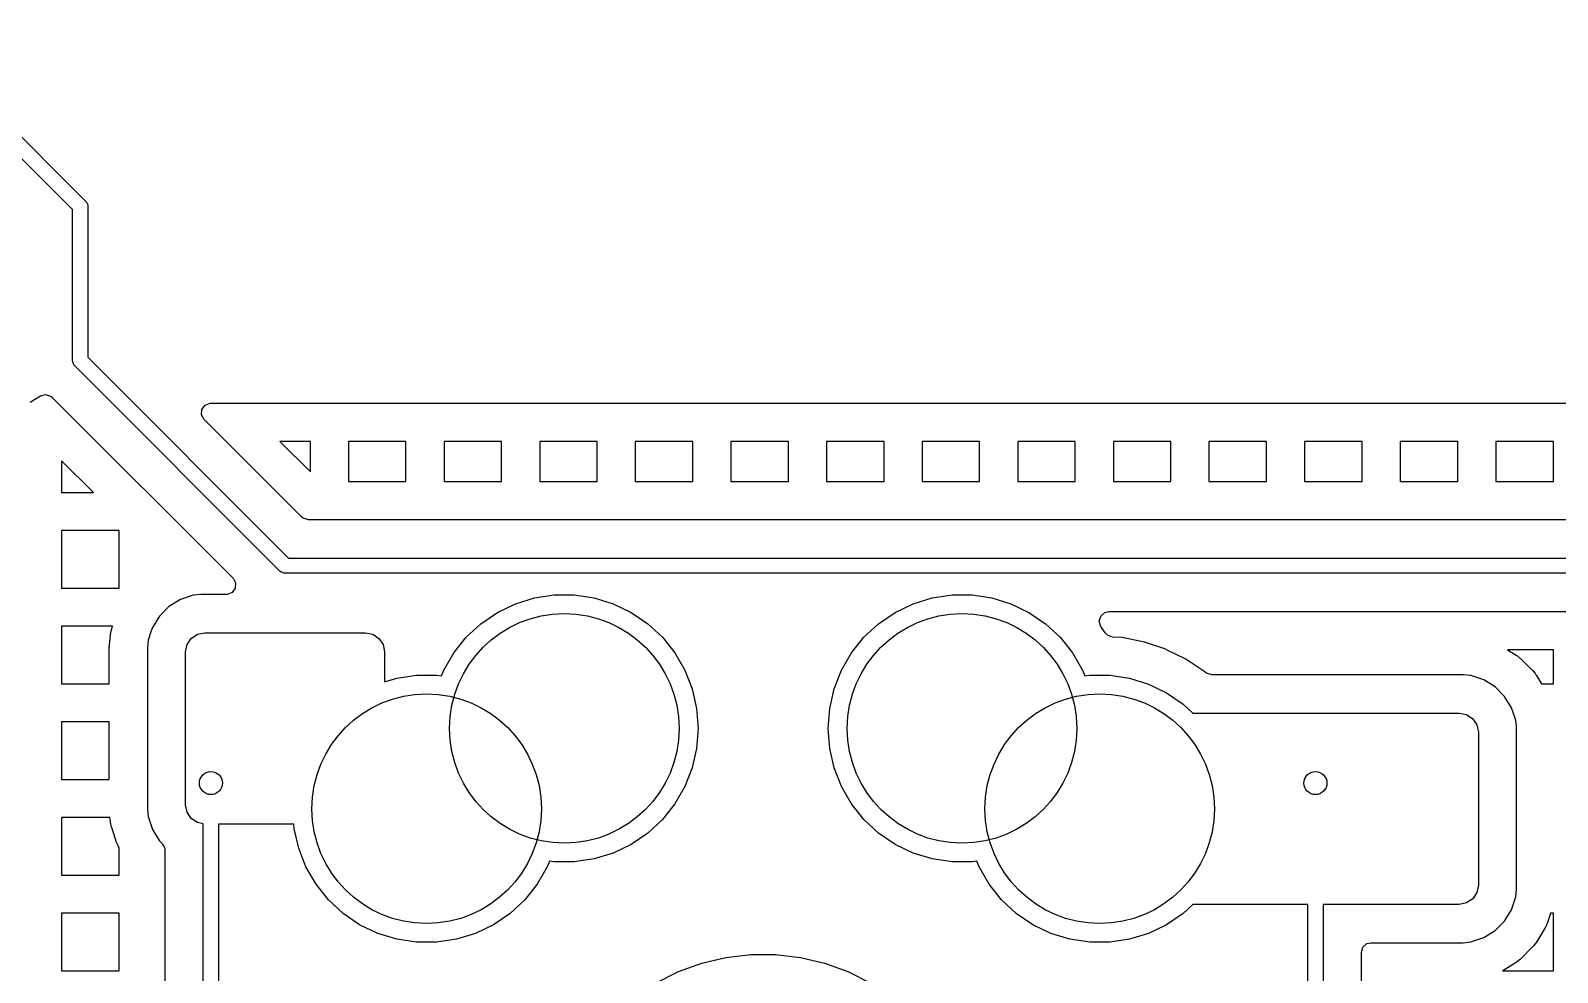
# Model space of a CAD drawing. Extents: x 2.49 to 8.57, y -5.87 to -1.87.
# Drawn here: x 5.728 to 6.514, y -2.354 to -1.869 of the extents above; entities that cross this region are included whole.
import ezdxf

# ---------------------------------------------------------------- set-up
doc = ezdxf.new("R2010")
doc.units = 0
doc.header["$MEASUREMENT"] = 0
doc.layers.add('BLACK', color=7, linetype='CONTINUOUS')

msp = doc.modelspace()

# ---------------------------------------------------------------- linework, layer by layer
at = {"layer": 'BLACK', "linetype": 'CONTINUOUS'}
for p, q in [((5.66906, -1.86898), (5.75679, -1.95671)), ((5.75007, -1.96113), (5.66465, -1.8757)), ((5.75679, -1.95671), (5.75728, -1.95731)), ((5.75007, -2.03873), (5.75007, -1.96113)), ((5.75728, -1.95731), (5.75787, -1.95873)), ((5.75787, -1.95873), (5.75794, -1.9595)), ((5.75794, -1.9595), (5.75794, -2.0371)), ((5.75014, -2.0395), (5.75007, -2.03873)), ((5.75073, -2.04092), (5.75014, -2.0395)), ((5.75122, -2.04151), (5.75073, -2.04092)), ((5.85682, -2.14711), (5.75122, -2.04151)), ((5.75794, -2.0371), (5.86124, -2.14039)), ((5.72832, -2.06014), (5.73349, -2.05696)), ((5.73349, -2.05696), (5.73614, -2.05623)), ((5.73614, -2.05623), (5.73877, -2.05705)), ((5.73877, -2.05705), (5.7395, -2.05766)), ((5.7395, -2.05766), (5.73977, -2.05793)), ((5.73977, -2.05793), (5.73977, -2.05793)), ((5.73977, -2.05793), (5.83266, -2.15081)), ((5.81649, -2.06668), (5.81668, -2.06394)), ((5.81781, -2.0691), (5.81649, -2.06668)), ((5.81668, -2.06394), (5.81833, -2.06174)), ((5.81833, -2.06174), (5.82091, -2.06077)), ((5.82091, -2.06077), (5.82126, -2.06076)), ((5.82126, -2.06076), (8.55012, -2.06076)), ((5.82908, -2.08037), (5.81781, -2.0691)), ((5.84979, -2.10108), (5.82908, -2.08037)), ((5.87245, -2.08037), (5.85681, -2.08037)), ((5.85681, -2.08037), (5.87245, -2.09601)), ((5.87245, -2.09601), (5.87245, -2.08037)), ((5.92166, -2.08037), (5.89205, -2.08037)), ((5.89205, -2.08037), (5.89205, -2.10108)), ((5.92166, -2.10108), (5.92166, -2.08037)), ((5.97087, -2.08037), (5.94127, -2.08037)), ((5.94127, -2.08037), (5.94127, -2.10108)), ((5.97087, -2.10108), (5.97087, -2.08037)), ((6.02008, -2.08037), (5.99048, -2.08037)), ((5.99048, -2.08037), (5.99048, -2.10108)), ((6.02008, -2.10108), (6.02008, -2.08037)), ((6.0693, -2.08037), (6.03969, -2.08037)), ((6.03969, -2.08037), (6.03969, -2.10108)), ((6.0693, -2.10108), (6.0693, -2.08037)), ((6.11851, -2.08037), (6.0889, -2.08037)), ((6.0889, -2.08037), (6.0889, -2.10108)), ((6.11851, -2.10108), (6.11851, -2.08037)), ((6.16772, -2.08037), (6.13812, -2.08037)), ((6.13812, -2.08037), (6.13812, -2.10108)), ((6.16772, -2.10108), (6.16772, -2.08037)), ((6.21694, -2.08037), (6.18733, -2.08037)), ((6.18733, -2.08037), (6.18733, -2.10108)), ((6.21694, -2.10108), (6.21694, -2.08037)), ((6.26615, -2.08037), (6.23654, -2.08037)), ((6.23654, -2.08037), (6.23654, -2.10108)), ((6.26615, -2.10108), (6.26615, -2.08037)), ((6.31536, -2.08037), (6.28575, -2.08037)), ((6.28575, -2.08037), (6.28575, -2.10108)), ((6.31536, -2.10108), (6.31536, -2.08037)), ((6.36457, -2.08037), (6.33497, -2.08037)), ((6.33497, -2.08037), (6.33497, -2.10108)), ((6.36457, -2.10108), (6.36457, -2.08037)), ((6.41379, -2.08037), (6.38418, -2.08037)), ((6.38418, -2.08037), (6.38418, -2.10108)), ((6.41379, -2.10108), (6.41379, -2.08037)), ((6.463, -2.08037), (6.43339, -2.08037)), ((6.43339, -2.08037), (6.43339, -2.10108)), ((6.463, -2.10108), (6.463, -2.08037)), ((6.51221, -2.08037), (6.4826, -2.08037)), ((6.4826, -2.08037), (6.4826, -2.10108)), ((6.51221, -2.10108), (6.51221, -2.08037)), ((5.76081, -2.10669), (5.74442, -2.0903)), ((5.74442, -2.0903), (5.74442, -2.10669)), ((5.86797, -2.11926), (5.84979, -2.10108)), ((5.89205, -2.10108), (5.92166, -2.10108)), ((5.94127, -2.10108), (5.97087, -2.10108)), ((5.99048, -2.10108), (6.02008, -2.10108)), ((6.03969, -2.10108), (6.0693, -2.10108)), ((6.0889, -2.10108), (6.11851, -2.10108)), ((6.13812, -2.10108), (6.16772, -2.10108)), ((6.18733, -2.10108), (6.21694, -2.10108)), ((6.23654, -2.10108), (6.26615, -2.10108)), ((6.28575, -2.10108), (6.31536, -2.10108)), ((6.33497, -2.10108), (6.36457, -2.10108)), ((6.38418, -2.10108), (6.41379, -2.10108)), ((6.43339, -2.10108), (6.463, -2.10108)), ((6.4826, -2.10108), (6.51221, -2.10108)), ((5.74442, -2.10669), (5.76081, -2.10669)), ((5.86878, -2.11991), (5.86797, -2.11926)), ((5.87142, -2.12069), (5.86878, -2.11991)), ((7.31324, -2.12069), (5.87142, -2.12069)), ((5.77402, -2.1263), (5.74442, -2.1263)), ((5.74442, -2.1263), (5.74442, -2.15591)), ((5.77402, -2.15591), (5.77402, -2.1263)), ((5.86124, -2.14039), (7.31666, -2.14039)), ((5.83266, -2.15081), (5.83397, -2.15323)), ((5.83397, -2.15323), (5.83378, -2.15597)), ((5.85742, -2.1476), (5.85682, -2.14711)), ((5.85778, -2.14775), (5.85742, -2.1476)), ((5.85884, -2.14819), (5.85778, -2.14775)), ((5.85961, -2.14827), (5.85884, -2.14819)), ((7.31503, -2.14827), (5.85961, -2.14827)), ((5.74442, -2.15591), (5.77402, -2.15591)), ((5.81209, -2.15956), (5.80554, -2.16173)), ((5.81614, -2.15915), (5.81209, -2.15956)), ((5.81209, -2.15956), (5.81209, -2.15956)), ((5.8292, -2.15915), (5.81614, -2.15915)), ((5.81614, -2.15915), (5.81614, -2.15915)), ((5.82955, -2.15914), (5.8292, -2.15915)), ((5.83213, -2.15817), (5.82955, -2.15914)), ((5.83378, -2.15597), (5.83213, -2.15817)), ((5.97798, -2.16393), (5.98782, -2.16089)), ((5.98782, -2.16089), (5.998, -2.15936)), ((5.998, -2.15936), (6.0083, -2.15936)), ((6.0083, -2.15936), (6.01848, -2.16089)), ((6.01848, -2.16089), (6.02832, -2.16393)), ((6.1827, -2.16393), (6.19254, -2.16089)), ((6.19254, -2.16089), (6.20273, -2.15936)), ((6.20273, -2.15936), (6.21302, -2.15936)), ((6.21302, -2.15936), (6.22321, -2.16089)), ((6.22321, -2.16089), (6.23305, -2.16393)), ((5.79966, -2.16536), (5.79478, -2.17024)), ((5.80554, -2.16173), (5.79966, -2.16536)), ((5.80554, -2.16173), (5.80554, -2.16173)), ((5.96019, -2.1742), (5.9687, -2.1684)), ((5.9687, -2.1684), (5.97798, -2.16393)), ((6.02832, -2.16393), (6.0376, -2.1684)), ((6.0376, -2.1684), (6.04611, -2.1742)), ((6.16492, -2.1742), (6.17343, -2.1684)), ((6.17343, -2.1684), (6.1827, -2.16393)), ((6.23305, -2.16393), (6.24232, -2.1684)), ((6.24232, -2.1684), (6.25083, -2.1742)), ((6.27926, -2.17029), (6.28131, -2.16845)), ((6.28131, -2.16845), (6.28342, -2.16797)), ((6.28342, -2.16797), (6.53546, -2.16797)), ((5.7707, -2.17551), (5.74442, -2.17551)), ((5.74442, -2.17551), (5.74442, -2.20512)), ((5.7702, -2.17702), (5.7707, -2.17551)), ((5.79115, -2.17612), (5.7906, -2.17779)), ((5.79478, -2.17024), (5.79115, -2.17612)), ((5.79115, -2.17612), (5.79115, -2.17612)), ((5.95264, -2.1812), (5.96019, -2.1742)), ((6.04611, -2.1742), (6.05366, -2.1812)), ((6.15737, -2.1812), (6.16492, -2.1742)), ((6.25083, -2.1742), (6.25838, -2.1812)), ((6.27853, -2.17294), (6.27926, -2.17029)), ((6.27936, -2.17557), (6.27853, -2.17294)), ((6.28157, -2.17888), (6.27936, -2.17557)), ((5.76903, -2.18498), (5.76953, -2.18015)), ((5.76953, -2.18015), (5.76956, -2.17989)), ((5.76956, -2.17989), (5.76964, -2.17936)), ((5.76964, -2.17936), (5.76969, -2.1791)), ((5.76969, -2.1791), (5.76992, -2.17805)), ((5.76992, -2.17805), (5.76998, -2.17779)), ((5.76998, -2.17779), (5.77012, -2.17727)), ((5.77012, -2.17727), (5.7702, -2.17702)), ((5.78898, -2.18268), (5.78856, -2.18673)), ((5.7906, -2.17779), (5.78898, -2.18268)), ((5.78898, -2.18268), (5.78898, -2.18268)), ((5.78898, -2.18268), (5.78898, -2.18268)), ((5.80902, -2.18493), (5.81115, -2.18174)), ((5.81115, -2.18174), (5.81434, -2.1796)), ((5.81434, -2.1796), (5.81811, -2.17885)), ((5.81811, -2.17885), (5.90079, -2.17885)), ((5.90079, -2.17885), (5.90455, -2.1796)), ((5.90455, -2.1796), (5.90775, -2.18174)), ((5.90775, -2.18174), (5.90988, -2.18493)), ((5.94622, -2.18925), (5.95264, -2.1812)), ((6.05366, -2.1812), (6.06008, -2.18925)), ((6.15095, -2.18925), (6.15737, -2.1812)), ((6.25838, -2.1812), (6.2648, -2.18925)), ((6.28273, -2.1801), (6.28157, -2.17888)), ((6.28531, -2.18104), (6.28273, -2.1801)), ((6.29033, -2.18137), (6.28531, -2.18104)), ((6.30172, -2.18364), (6.29033, -2.18137)), ((6.29033, -2.18137), (6.29033, -2.18137)), ((6.29033, -2.18137), (6.29033, -2.18137)), ((6.31272, -2.18737), (6.30172, -2.18364)), ((6.30172, -2.18364), (6.30172, -2.18364)), ((6.30172, -2.18364), (6.30172, -2.18364)), ((5.76896, -2.1861), (5.76897, -2.18598)), ((5.76896, -2.18635), (5.76896, -2.1861)), ((5.76896, -2.18648), (5.76896, -2.18635)), ((5.76896, -2.20512), (5.76896, -2.18648)), ((5.76897, -2.18598), (5.76899, -2.18548)), ((5.76899, -2.18548), (5.769, -2.18536)), ((5.769, -2.18536), (5.76902, -2.18511)), ((5.76902, -2.18511), (5.76903, -2.18498)), ((5.78856, -2.18673), (5.78856, -2.2694)), ((5.80827, -2.18869), (5.80902, -2.18493)), ((5.80827, -2.26743), (5.80827, -2.18869)), ((5.90988, -2.18493), (5.91063, -2.18869)), ((5.91063, -2.18869), (5.91063, -2.20418)), ((5.94107, -2.19817), (5.94622, -2.18925)), ((6.06008, -2.18925), (6.06522, -2.19817)), ((6.1458, -2.19817), (6.15095, -2.18925)), ((6.2648, -2.18925), (6.26995, -2.19817)), ((6.31314, -2.18758), (6.31272, -2.18737)), ((6.32314, -2.19251), (6.31314, -2.18758)), ((6.33279, -2.19896), (6.32314, -2.19251)), ((6.32314, -2.19251), (6.32314, -2.19251)), ((6.51221, -2.18758), (6.48858, -2.18758)), ((6.48858, -2.18758), (6.49301, -2.19031)), ((6.49301, -2.19031), (6.49325, -2.19047)), ((6.49325, -2.19047), (6.49372, -2.1908)), ((6.49372, -2.1908), (6.49394, -2.19096)), ((6.49394, -2.19096), (6.49484, -2.19167)), ((6.49484, -2.19167), (6.49506, -2.19186)), ((6.49506, -2.19186), (6.49548, -2.19224)), ((6.49548, -2.19224), (6.49569, -2.19243)), ((6.49569, -2.19243), (6.50138, -2.19812)), ((6.51221, -2.20512), (6.51221, -2.18758)), ((5.93993, -2.20108), (5.94107, -2.19817)), ((6.06522, -2.19817), (6.06899, -2.20776)), ((6.14204, -2.20776), (6.1458, -2.19817)), ((6.26995, -2.19817), (6.27109, -2.20108)), ((6.33315, -2.19927), (6.33279, -2.19896)), ((6.33279, -2.19896), (6.33279, -2.19896)), ((6.33279, -2.19896), (6.33279, -2.19896)), ((6.33373, -2.19971), (6.33315, -2.19927)), ((6.33637, -2.20049), (6.33373, -2.19971)), ((6.46575, -2.20049), (6.33637, -2.20049)), ((6.46979, -2.2009), (6.46575, -2.20049)), ((6.46575, -2.20049), (6.46575, -2.20049)), ((6.50138, -2.19812), (6.50158, -2.19833)), ((6.50158, -2.19833), (6.50196, -2.19876)), ((6.50196, -2.19876), (6.50214, -2.19897)), ((6.50214, -2.19897), (6.50285, -2.19987)), ((6.50285, -2.19987), (6.50302, -2.2001)), ((6.50302, -2.2001), (6.50335, -2.20057)), ((5.74442, -2.20512), (5.76896, -2.20512)), ((5.91063, -2.20418), (5.91695, -2.20223)), ((5.91695, -2.20223), (5.92713, -2.2007)), ((5.92713, -2.2007), (5.93743, -2.2007)), ((5.93743, -2.2007), (5.93993, -2.20108)), ((6.06899, -2.20776), (6.07128, -2.2178)), ((6.13975, -2.2178), (6.14204, -2.20776)), ((6.27109, -2.20108), (6.27359, -2.2007)), ((6.27359, -2.2007), (6.28389, -2.2007)), ((6.28389, -2.2007), (6.29407, -2.20223)), ((6.29407, -2.20223), (6.30391, -2.20527)), ((6.30391, -2.20527), (6.31319, -2.20974)), ((6.46979, -2.2009), (6.46979, -2.2009)), ((6.47438, -2.20242), (6.46979, -2.2009)), ((6.47635, -2.20307), (6.47438, -2.20242)), ((6.4778, -2.20396), (6.47635, -2.20307)), ((6.47635, -2.20307), (6.47635, -2.20307)), ((6.48223, -2.2067), (6.4778, -2.20396)), ((6.48711, -2.21158), (6.48223, -2.2067)), ((6.50335, -2.20057), (6.5035, -2.2008)), ((6.5035, -2.2008), (6.50616, -2.20512)), ((6.50616, -2.20512), (6.51221, -2.20512)), ((6.31319, -2.20974), (6.3217, -2.21554)), ((6.3217, -2.21554), (6.32671, -2.22019)), ((6.49074, -2.21746), (6.48711, -2.21158)), ((6.07128, -2.2178), (6.07205, -2.22806)), ((6.13898, -2.22806), (6.13975, -2.2178)), ((6.32671, -2.22019), (6.46378, -2.22019)), ((6.46378, -2.22019), (6.46755, -2.22094)), ((6.46755, -2.22094), (6.47074, -2.22307)), ((6.47074, -2.22307), (6.47287, -2.22627)), ((6.49236, -2.22234), (6.49074, -2.21746)), ((6.49291, -2.22402), (6.49236, -2.22234)), ((6.49321, -2.22689), (6.49291, -2.22402)), ((6.49291, -2.22402), (6.49291, -2.22402)), ((5.76896, -2.22472), (5.74442, -2.22472)), ((5.74442, -2.22472), (5.74442, -2.25433)), ((5.76896, -2.25433), (5.76896, -2.22472)), ((6.07205, -2.22806), (6.07128, -2.23833)), ((6.13975, -2.23833), (6.13898, -2.22806)), ((6.47287, -2.22627), (6.47362, -2.23003)), ((6.47362, -2.23003), (6.47362, -2.30877)), ((6.49333, -2.22806), (6.49321, -2.22689)), ((6.49333, -2.31074), (6.49333, -2.22806)), ((6.07128, -2.23833), (6.06899, -2.24837)), ((6.14204, -2.24837), (6.13975, -2.23833)), ((5.74442, -2.25433), (5.76896, -2.25433)), ((6.06899, -2.24837), (6.06522, -2.25796)), ((6.1458, -2.25796), (6.14204, -2.24837)), ((6.06522, -2.25796), (6.06008, -2.26688)), ((6.15095, -2.26688), (6.1458, -2.25796)), ((5.78856, -2.2694), (5.78856, -2.2694)), ((5.78856, -2.2694), (5.78898, -2.27345)), ((5.80902, -2.2712), (5.80827, -2.26743)), ((5.81115, -2.27439), (5.80902, -2.2712)), ((6.06008, -2.26688), (6.05366, -2.27493)), ((6.15737, -2.27493), (6.15095, -2.26688)), ((5.76932, -2.27394), (5.74442, -2.27394)), ((5.74442, -2.27394), (5.74442, -2.30354)), ((5.76953, -2.27598), (5.76932, -2.27394)), ((5.76956, -2.27624), (5.76953, -2.27598)), ((5.76964, -2.27677), (5.76956, -2.27624)), ((5.76969, -2.27703), (5.76964, -2.27677)), ((5.76992, -2.27808), (5.76969, -2.27703)), ((5.76998, -2.27834), (5.76992, -2.27808)), ((5.77012, -2.27885), (5.76998, -2.27834)), ((5.7702, -2.27911), (5.77012, -2.27885)), ((5.78898, -2.27345), (5.78898, -2.27345)), ((5.78898, -2.27345), (5.79115, -2.28001)), ((5.81434, -2.27653), (5.81115, -2.27439)), ((5.81732, -2.27712), (5.81434, -2.27653)), ((5.81732, -2.49763), (5.81732, -2.27712)), ((5.86398, -2.27728), (5.8252, -2.27728)), ((5.8252, -2.27728), (5.8252, -2.496)), ((5.86416, -2.27967), (5.86398, -2.27728)), ((6.05366, -2.27493), (6.04611, -2.28193)), ((6.16492, -2.28193), (6.15737, -2.27493)), ((5.77272, -2.28672), (5.7702, -2.27911)), ((5.77281, -2.28698), (5.77272, -2.28672)), ((5.79115, -2.28001), (5.79115, -2.28001)), ((5.79115, -2.28001), (5.79169, -2.28089)), ((5.79169, -2.28089), (5.79446, -2.28538)), ((5.79446, -2.28538), (5.79478, -2.28589)), ((5.79478, -2.28589), (5.79619, -2.2873)), ((5.86645, -2.28971), (5.86416, -2.27967)), ((6.04611, -2.28193), (6.0376, -2.28773)), ((6.17343, -2.28773), (6.16492, -2.28193)), ((5.77303, -2.28751), (5.77281, -2.28698)), ((5.77314, -2.28778), (5.77303, -2.28751)), ((5.77362, -2.28881), (5.77314, -2.28778)), ((5.77375, -2.28906), (5.77362, -2.28881)), ((5.77402, -2.28957), (5.77375, -2.28906)), ((5.77402, -2.30354), (5.77402, -2.28957)), ((5.77402, -2.28957), (5.77402, -2.28957)), ((5.79619, -2.2873), (5.79751, -2.28971)), ((5.79751, -2.28971), (5.79762, -2.29075)), ((5.79762, -2.29075), (5.79762, -2.50074)), ((5.87021, -2.2993), (5.86645, -2.28971)), ((6.02832, -2.2922), (6.01848, -2.29524)), ((6.0376, -2.28773), (6.02832, -2.2922)), ((6.1827, -2.2922), (6.17343, -2.28773)), ((6.19254, -2.29524), (6.1827, -2.2922)), ((5.87536, -2.30821), (5.87021, -2.2993)), ((5.99436, -2.2993), (5.98921, -2.30821)), ((5.9955, -2.29639), (5.99436, -2.2993)), ((5.998, -2.29677), (5.9955, -2.29639)), ((6.0083, -2.29677), (5.998, -2.29677)), ((6.01848, -2.29524), (6.0083, -2.29677)), ((6.20273, -2.29677), (6.19254, -2.29524)), ((6.21302, -2.29677), (6.20273, -2.29677)), ((6.21553, -2.29639), (6.21302, -2.29677)), ((6.21667, -2.2993), (6.21553, -2.29639)), ((6.22181, -2.30821), (6.21667, -2.2993)), ((5.74442, -2.30354), (5.77402, -2.30354)), ((5.88178, -2.31627), (5.87536, -2.30821)), ((5.98921, -2.30821), (5.98279, -2.31627)), ((6.22823, -2.31627), (6.22181, -2.30821)), ((6.47362, -2.30877), (6.47287, -2.31254)), ((5.88933, -2.32327), (5.88178, -2.31627)), ((5.98279, -2.31627), (5.97524, -2.32327)), ((6.23578, -2.32327), (6.22823, -2.31627)), ((6.46755, -2.31787), (6.46378, -2.31862)), ((6.47074, -2.31573), (6.46755, -2.31787)), ((6.47287, -2.31254), (6.47074, -2.31573)), ((6.49074, -2.32135), (6.49291, -2.31479)), ((6.49291, -2.31479), (6.49333, -2.31074)), ((5.77402, -2.32315), (5.74442, -2.32315)), ((5.74442, -2.32315), (5.74442, -2.35276)), ((5.77402, -2.35276), (5.77402, -2.32315)), ((5.89783, -2.32907), (5.88933, -2.32327)), ((5.97524, -2.32327), (5.96673, -2.32907)), ((6.24429, -2.32907), (6.23578, -2.32327)), ((6.3217, -2.32327), (6.31319, -2.32907)), ((6.32671, -2.31862), (6.3217, -2.32327)), ((6.38583, -2.31862), (6.32671, -2.31862)), ((6.38583, -2.47753), (6.38583, -2.31862)), ((6.46378, -2.31862), (6.3937, -2.31862)), ((6.3937, -2.31862), (6.3937, -2.47916)), ((6.48711, -2.32722), (6.49074, -2.32135)), ((6.5108, -2.32315), (6.50917, -2.32805)), ((6.51221, -2.32315), (6.5108, -2.32315)), ((6.51221, -2.35276), (6.51221, -2.32315)), ((5.90711, -2.33354), (5.89783, -2.32907)), ((5.91695, -2.33657), (5.90711, -2.33354)), ((5.95745, -2.33354), (5.94761, -2.33657)), ((5.96673, -2.32907), (5.95745, -2.33354)), ((6.25357, -2.33354), (6.24429, -2.32907)), ((6.26341, -2.33657), (6.25357, -2.33354)), ((6.30391, -2.33354), (6.29407, -2.33657)), ((6.31319, -2.32907), (6.30391, -2.33354)), ((6.47635, -2.33573), (6.48223, -2.33211)), ((6.48223, -2.33211), (6.48711, -2.32722)), ((6.50773, -2.33115), (6.5035, -2.338)), ((6.50787, -2.33091), (6.50773, -2.33115)), ((6.50814, -2.3304), (6.50787, -2.33091)), ((6.50827, -2.33015), (6.50814, -2.3304)), ((6.50875, -2.32911), (6.50827, -2.33015)), ((6.50886, -2.32885), (6.50875, -2.32911)), ((6.50908, -2.32832), (6.50886, -2.32885)), ((6.50917, -2.32805), (6.50908, -2.32832)), ((5.92713, -2.33811), (5.91695, -2.33657)), ((5.93743, -2.33811), (5.92713, -2.33811)), ((5.94761, -2.33657), (5.93743, -2.33811)), ((6.27359, -2.33811), (6.26341, -2.33657)), ((6.28389, -2.33811), (6.27359, -2.33811)), ((6.29407, -2.33657), (6.28389, -2.33811)), ((6.41341, -2.3432), (6.41418, -2.34056)), ((6.41418, -2.34056), (6.41626, -2.33876)), ((6.41626, -2.33876), (6.41829, -2.33832)), ((6.41829, -2.33832), (6.46575, -2.33832)), ((6.46575, -2.33832), (6.46979, -2.33791)), ((6.46575, -2.33832), (6.46575, -2.33832)), ((6.46979, -2.33791), (6.47635, -2.33573)), ((6.50138, -2.34068), (6.49569, -2.34638)), ((6.50158, -2.34048), (6.50138, -2.34068)), ((6.50196, -2.34005), (6.50158, -2.34048)), ((6.50214, -2.33983), (6.50196, -2.34005)), ((6.50285, -2.33894), (6.50214, -2.33983)), ((6.50302, -2.33871), (6.50285, -2.33894)), ((6.50335, -2.33824), (6.50302, -2.33871)), ((6.5035, -2.338), (6.50335, -2.33824)), ((6.06185, -2.35322), (6.0739, -2.34884)), ((6.0739, -2.34884), (6.08637, -2.34588)), ((6.08637, -2.34588), (6.0991, -2.34439)), ((6.0991, -2.34439), (6.11192, -2.34439)), ((6.11192, -2.34439), (6.12465, -2.34588)), ((6.12465, -2.34588), (6.13713, -2.34884)), ((6.13713, -2.34884), (6.14917, -2.35322)), ((6.41341, -2.35276), (6.41341, -2.3432)), ((6.49301, -2.3485), (6.48616, -2.35272)), ((6.49325, -2.34834), (6.49301, -2.3485)), ((6.49372, -2.34801), (6.49325, -2.34834)), ((6.49394, -2.34784), (6.49372, -2.34801)), ((6.49484, -2.34713), (6.49394, -2.34784)), ((6.49506, -2.34695), (6.49484, -2.34713)), ((6.49548, -2.34657), (6.49506, -2.34695)), ((6.49569, -2.34638), (6.49548, -2.34657)), ((5.74442, -2.35276), (5.77402, -2.35276)), ((6.05039, -2.35898), (6.06185, -2.35322)), ((6.14917, -2.35322), (6.16063, -2.35898)), ((6.41341, -2.40197), (6.41341, -2.35276)), ((6.48616, -2.35272), (6.4861, -2.35276)), ((6.4861, -2.35276), (6.51221, -2.35276))]:
    msp.add_line(p, q, dxfattribs=at)
at = {"layer": 'BLACK'}
for centre, radius in [((6.00315, -2.22806), 0.05906), ((6.20787, -2.22806), 0.05906), ((5.93228, -2.2694), 0.05906), ((6.27874, -2.2694), 0.05906), ((5.82126, -2.25621), 0.00591), ((6.38976, -2.25621), 0.00591)]:
    msp.add_circle(centre, radius, dxfattribs=at)

doc.saveas('drawing.dxf')
